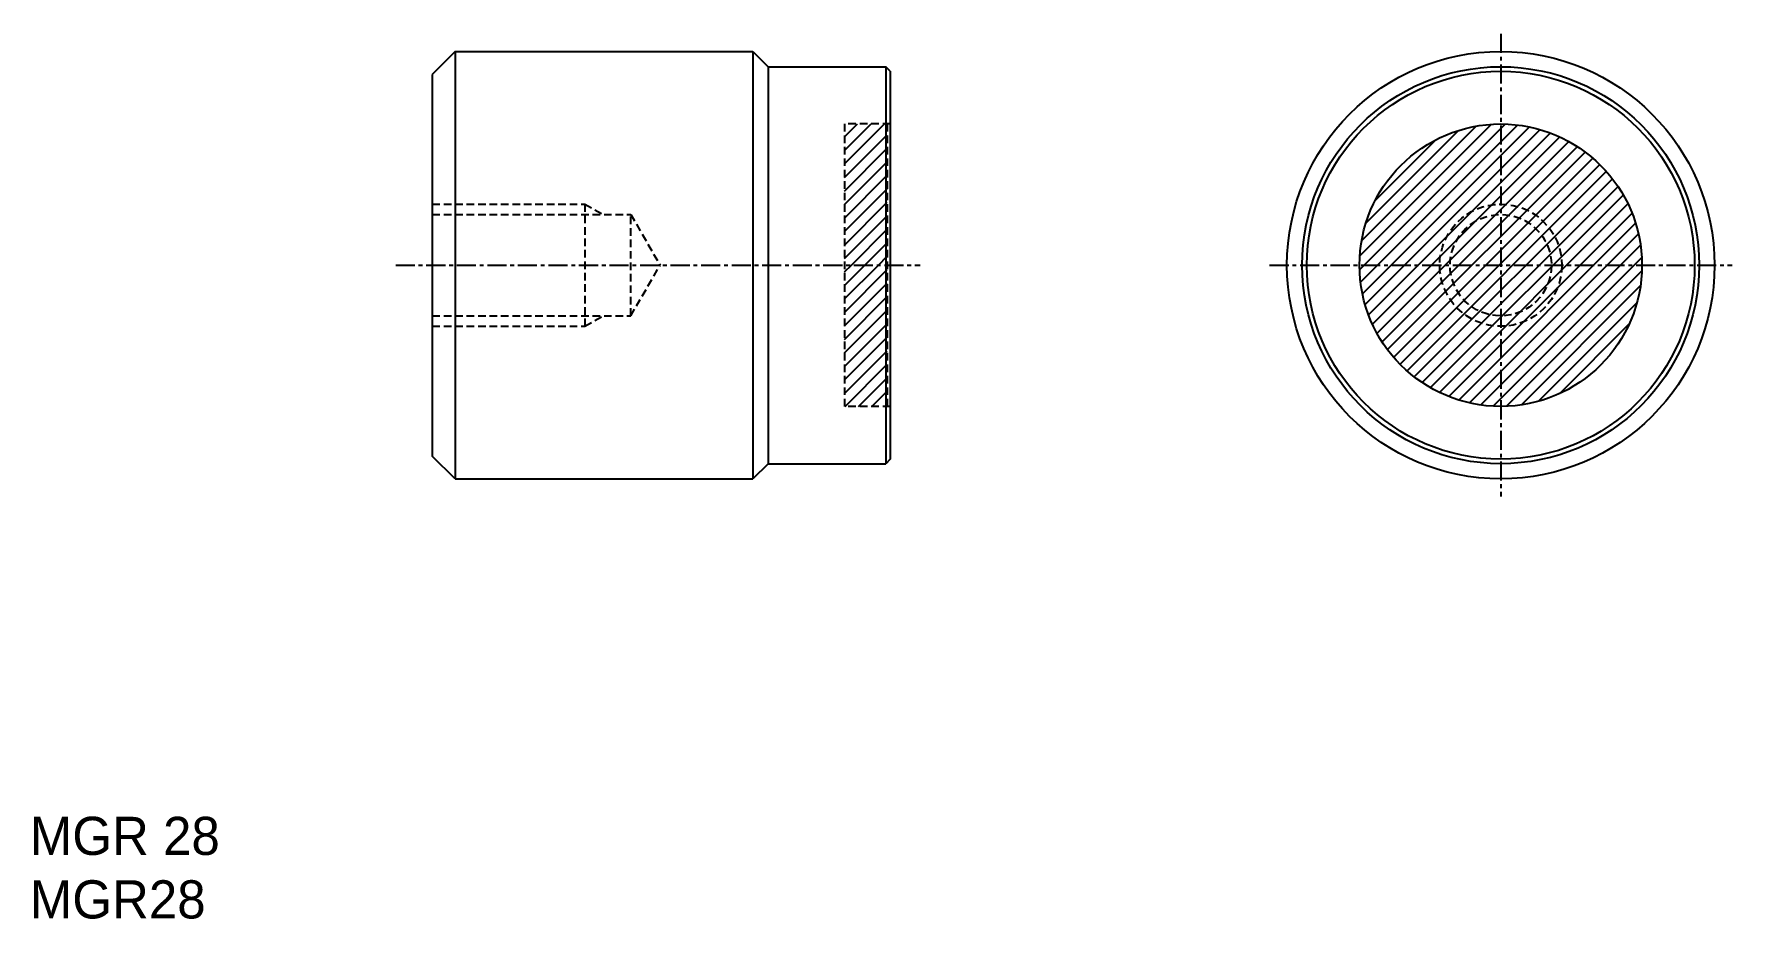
# Model space of a CAD drawing. Extents: x 51 to 162, y 136 to 194.
import ezdxf

# ---------------------------------------------------------------- set-up
doc = ezdxf.new("R2010")
doc.units = 0
doc.linetypes.add('CENTER', pattern=[2, 1.25, -0.25, 0.25, -0.25])
doc.linetypes.add('DASHED', pattern=[0.75, 0.5, -0.25])
doc.layers.get('0').update_dxf_attribs({"linetype": 'CONTINUOUS'})
doc.layers.add('CENTER', color=1, linetype='CENTER')

# ---------------------------------------------------------------- blocks, each defined once
blk = doc.blocks.new('*X7')
at = {"color": 0, "linetype": 'CONTINUOUS'}
for p, q in [((138, 178.66), (147.54, 188.2)), ((138.01, 179.56), (146.64, 188.18)), ((138.06, 177.84), (148.36, 188.14)), ((138.14, 180.56), (145.64, 188.06)), ((138.19, 177.08), (149.12, 188.01)), ((138.36, 176.37), (149.83, 187.84)), ((138.42, 181.73), (144.47, 187.78)), ((138.58, 175.71), (150.49, 187.61)), ((138.84, 175.08), (151.12, 187.35)), ((139.05, 183.24), (142.96, 187.15)), ((139.14, 174.5), (151.7, 187.06)), ((139.47, 173.94), (152.26, 186.73)), ((139.83, 173.42), (152.78, 186.37)), ((140.23, 172.93), (153.27, 185.97)), ((140.65, 172.47), (153.73, 185.55)), ((141.1, 172.04), (154.16, 185.1)), ((141.58, 171.64), (154.56, 184.61)), ((142.1, 171.27), (154.93, 184.1)), ((142.64, 170.93), (155.27, 183.55)), ((143.22, 170.62), (155.57, 182.97)), ((143.84, 170.35), (155.84, 182.36)), ((144.49, 170.12), (156.07, 181.71)), ((145.19, 169.94), (156.26, 181.01)), ((145.93, 169.8), (156.4, 180.27)), ((146.74, 169.72), (156.48, 179.46)), ((147.61, 169.71), (156.49, 178.58)), ((148.59, 169.8), (156.4, 177.61)), ((149.71, 170.04), (156.16, 176.49)), ((151.1, 170.55), (155.65, 175.1))]:
    blk.add_line(p, q, dxfattribs=at)
blk = doc.blocks.new('*X8')
at = {"color": 0, "linetype": 'CONTINUOUS'}
for p, q in [((104.26, 185.58), (106.89, 188.2)), ((104.26, 186.46), (106, 188.2)), ((104.26, 187.35), (105.12, 188.2)), ((104.26, 184.69), (107.06, 187.49)), ((104.26, 183.81), (107.06, 186.61)), ((104.26, 182.93), (107.06, 185.73)), ((104.26, 182.04), (107.06, 184.84)), ((104.26, 181.16), (107.06, 183.96)), ((104.26, 180.27), (107.06, 183.07)), ((104.26, 179.39), (107.06, 182.19)), ((104.71, 178.95), (107.06, 181.31)), ((105.59, 178.95), (107.06, 180.42)), ((106.48, 178.95), (107.06, 179.54)), ((104.26, 176.74), (106.48, 178.95)), ((104.26, 177.62), (105.59, 178.95)), ((104.26, 178.51), (104.71, 178.95)), ((104.26, 175.86), (107.06, 178.66)), ((104.26, 174.97), (107.06, 177.77)), ((104.26, 174.09), (107.06, 176.89)), ((104.26, 173.2), (107.06, 176)), ((104.26, 172.32), (107.06, 175.12)), ((104.26, 171.44), (107.06, 174.24)), ((104.26, 170.55), (107.06, 173.35)), ((104.3, 169.7), (107.06, 172.47)), ((105.18, 169.7), (107.06, 171.58)), ((106.06, 169.7), (107.06, 170.7)), ((106.95, 169.7), (107.06, 169.82))]:
    blk.add_line(p, q, dxfattribs=at)

msp = doc.modelspace()

# ---------------------------------------------------------------- linework, layer by layer
at = {"color": 7, "linetype": 'CONTINUOUS'}
for p, q in [((78.76, 192.95), (77.26, 191.45)), ((78.76, 192.95), (98.26, 192.95)), ((78.76, 192.95), (78.76, 164.95)), ((98.26, 192.95), (99.26, 191.95)), ((98.26, 192.95), (98.26, 164.95)), ((77.26, 191.45), (77.26, 166.45)), ((99.26, 191.95), (99.26, 165.95)), ((99.26, 191.95), (106.96, 191.95)), ((107.26, 191.65), (106.96, 191.95)), ((106.96, 191.95), (106.96, 165.95)), ((107.26, 191.65), (107.26, 166.25)), ((78.76, 164.95), (77.26, 166.45)), ((99.26, 165.95), (98.26, 164.95)), ((99.26, 165.95), (106.96, 165.95)), ((107.26, 166.25), (106.96, 165.95)), ((78.76, 164.95), (98.26, 164.95))]:
    msp.add_line(p, q, dxfattribs=at)
at = {"color": 3, "linetype": 'DASHED'}
for p, q in [((104.26, 188.2), (104.26, 169.7)), ((107.26, 188.2), (104.26, 188.2)), ((107.06, 188.2), (107.06, 169.7)), ((77.26, 182.95), (87.26, 182.95)), ((87.26, 182.95), (87.26, 174.95)), ((87.26, 182.95), (88.43, 182.28)), ((77.26, 182.28), (90.26, 182.28)), ((90.26, 182.28), (92.18, 178.95)), ((90.26, 175.63), (90.26, 182.28)), ((90.26, 175.63), (92.18, 178.95)), ((77.26, 175.63), (90.26, 175.63)), ((77.26, 174.95), (87.26, 174.95)), ((87.26, 174.95), (88.43, 175.63)), ((107.26, 169.7), (104.26, 169.7))]:
    msp.add_line(p, q, dxfattribs=at)
at = {"color": 7, "linetype": 'CONTINUOUS'}
for radius in [14, 13, 12.7, 9.25]:
    msp.add_circle((147.24, 178.95), radius, dxfattribs=at)
at = {"color": 3, "linetype": 'DASHED'}
for radius in [4, 3.32]:
    msp.add_circle((147.24, 178.95), radius, dxfattribs=at)
at = {"layer": 'CENTER', "color": 1, "linetype": 'CENTER'}
for p, q in [((147.24, 194.1), (147.24, 163.81)), ((74.87, 178.95), (109.21, 178.95)), ((132.1, 178.95), (162.39, 178.95))]:
    msp.add_line(p, q, dxfattribs=at)

# ---------------------------------------------------------------- block references
at = {"color": 3, "linetype": 'CONTINUOUS'}
for name in ['*X8', '*X7']:
    msp.add_blockref(name, (0, 0), dxfattribs=at)

# ---------------------------------------------------------------- texts
at = {"color": 7, "linetype": 'CONTINUOUS'}
for s, p in [('MGR 28', (50.9, 140.32)), ('MGR28', (50.9, 136.16))]:
    msp.add_text(s, height=2.5, dxfattribs=at).set_placement(p)

doc.saveas('drawing.dxf')
